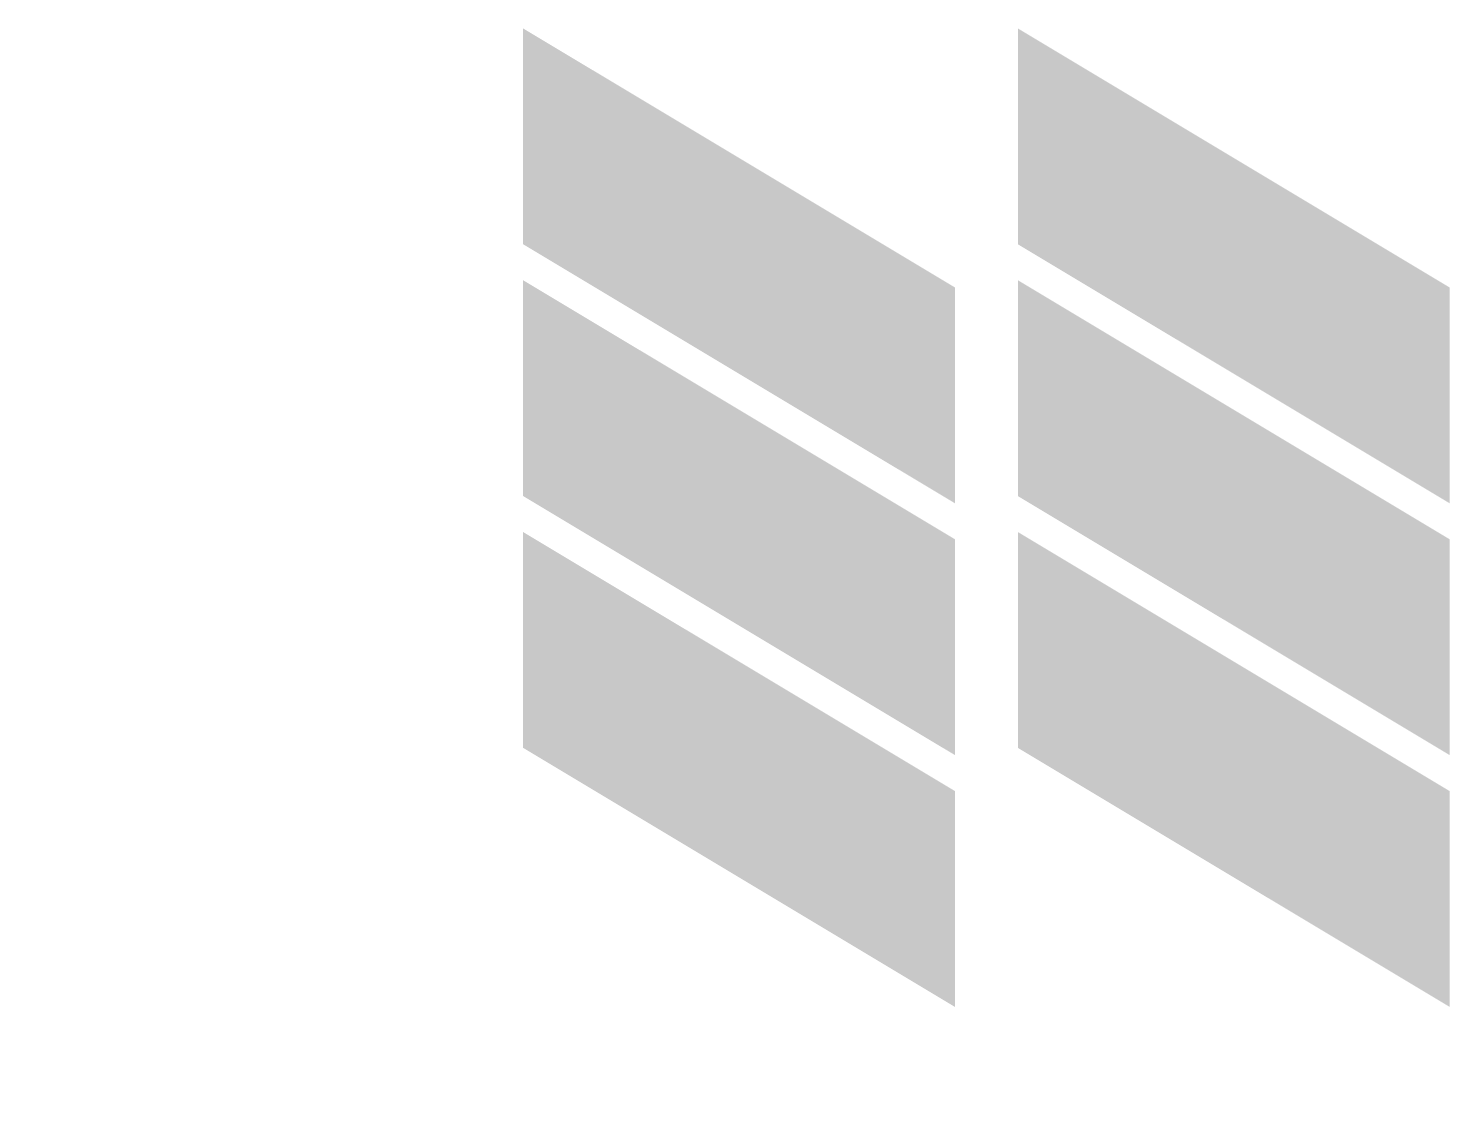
# Model space of a CAD drawing. Header units: millimetres. Extents: x -12 to 19.6, y -3.6 to 20.4.
import ezdxf

# ---------------------------------------------------------------- set-up
doc = ezdxf.new("R2010")
doc.units = ezdxf.units.MM

# ---------------------------------------------------------------- blocks, each defined once
blk = doc.blocks.new('B0', base_point=(1, -2, 3))
at = {"extrusion": (0, 3, 4)}
blk.add_trace([(0, 0, 7), (3, 0, 7), (0, 4, 7), (3, 4, 7)], dxfattribs=at)

msp = doc.modelspace()

# ---------------------------------------------------------------- block references
at = {"extrusion": (0, 3, 4), "xscale": 2, "yscale": 3, "zscale": 4, "rotation": 90, "row_count": 2, "column_count": 3, "row_spacing": 11, "column_spacing": 7}
msp.add_blockref('B0', (10, 20, 30), dxfattribs=at)

doc.saveas('drawing.dxf')
